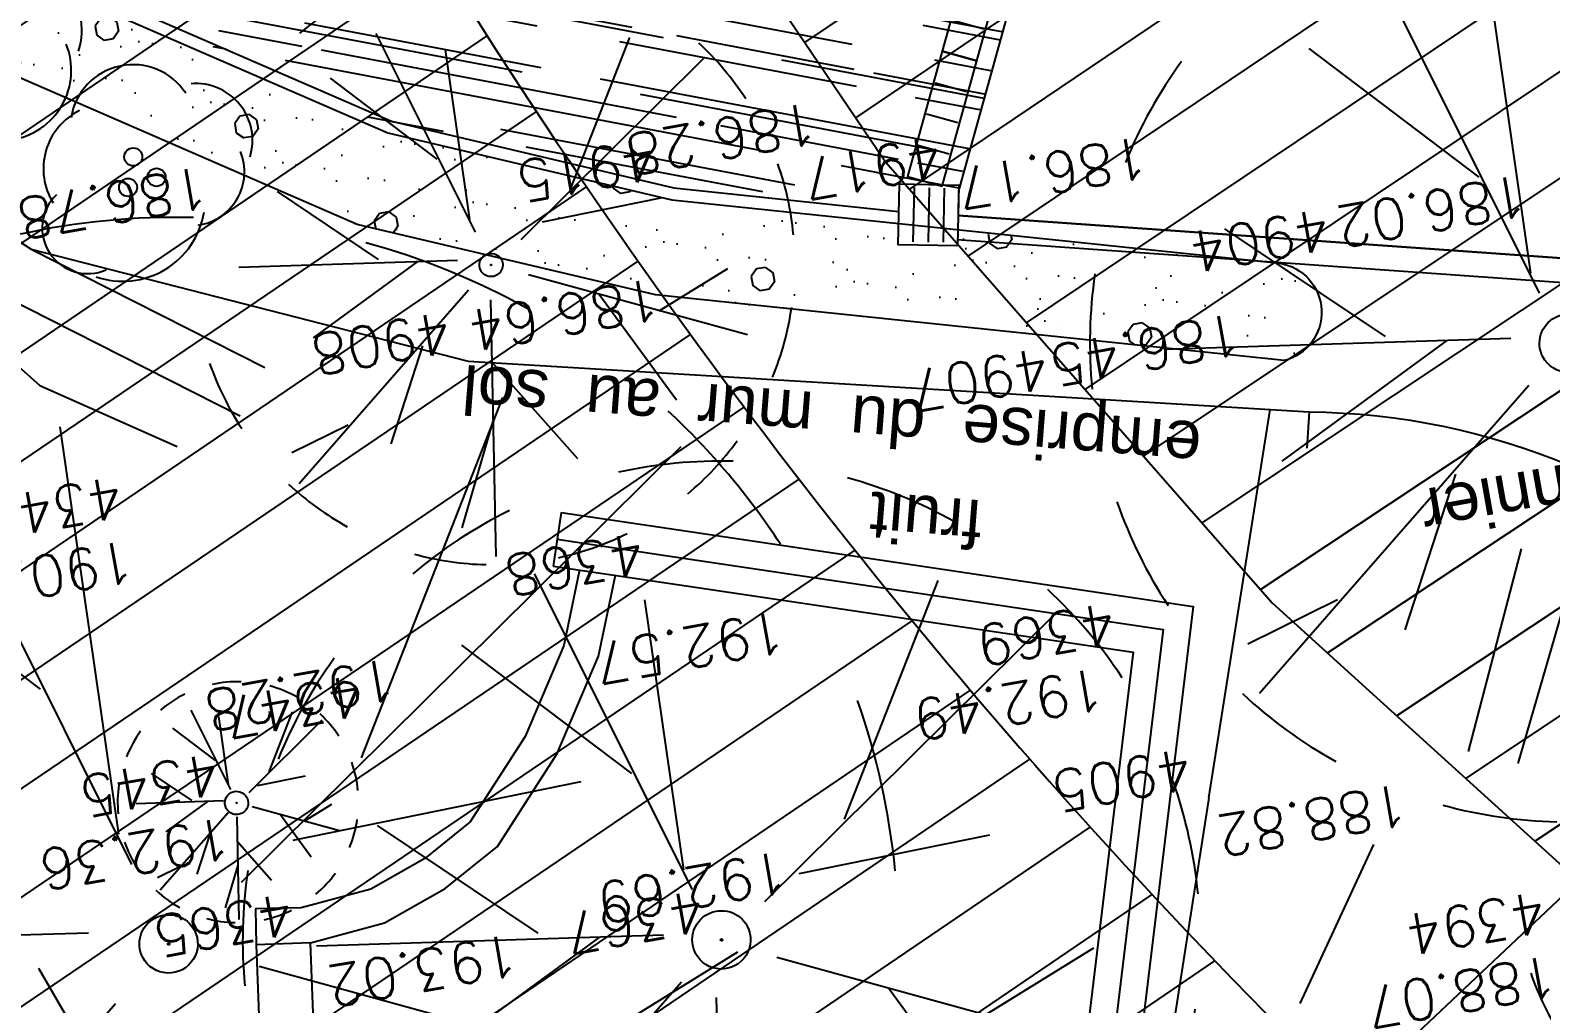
# Model space of a CAD drawing. Extents: x -2313930 to 3286427, y -3858277 to 2572692.
# Drawn here: x 3796 to 5058, y 2319 to 3127 of the extents above; entities that cross this region are included whole.
import ezdxf
from ezdxf.enums import TextEntityAlignment as Align
from ezdxf.lldxf.tags import DXFTag

# ---------------------------------------------------------------- set-up
doc = ezdxf.new("R2010")
doc.units = 0
for name, color, linetype, lineweight in [('_GAZELEC-RESERVATION 2', 132, 'Continuous', 18), ('Fond topo - P', 252, 'Continuous', 50), ('Fond topo - VOI', 252, 'Continuous', 25)]:
    doc.layers.add(name, color=color, linetype=linetype, lineweight=lineweight)
for name, color, linetype in [('Fond topo - ASS', 252, 'Continuous'), ('Fond topo - BAT_TXT', 252, 'Continuous'), ('Fond topo - CLO_MUR', 252, 'Continuous'), ('Fond topo - ESPACE_BOISE', 252, 'Continuous'), ('Fond topo - TAL', 252, 'Continuous'), ('Fond topo - TAL_HAC', 252, 'Continuous'), ('Fond topo - VEG', 252, 'Continuous'), ('Fond topo - VEG_TXT_ESSENCE', 252, 'Continuous'), ('Fond topo - Z_500', 252, 'Continuous'), ('prlm-VRD', 2, 'Continuous'), ('SA - arbuste', 252, 'Continuous'), ('SA - bordure', 252, 'Continuous'), ('SA - béton balayé', 252, 'Continuous'), ('SA - EBC', 252, 'Continuous'), ('SA - enrobé', 252, 'Continuous')]:
    doc.layers.add(name, color=color, linetype=linetype)
for name, color, linetype, plot in [('Fond topo - N', 252, 'Continuous', False), ('Fond topo - NCACHE', 252, 'Continuous', False), ('Fond topo - ZCACHE', 252, 'Continuous', False)]:
    doc.layers.add(name, color=color, linetype=linetype, plot=plot)
doc.styles.add('2000_ARIAL', font='arial.ttf', dxfattribs={"height": 0.400000006})
doc.styles.add('SIMPLEX', font='simplex_.ttf', dxfattribs={"height": 1.25})
tags = doc.linetypes.add('L1', pattern=[1.0000000298023224, 0.6000000238418579, -0.4000000059604645]).pattern_tags.tags
tags[6:7] = [DXFTag(74, 4), DXFTag(75, 0), DXFTag(340, '0'), DXFTag(46, 0.0), DXFTag(50, 0.0), DXFTag(44, 0.0), DXFTag(45, 0.0)]
tags[4:5] = [DXFTag(74, 4), DXFTag(75, 0), DXFTag(340, '0'), DXFTag(46, 0.0), DXFTag(50, 0.0), DXFTag(44, 0.0), DXFTag(45, 0.0)]
tags = doc.linetypes.add('L16', pattern=[0.37500001490116125, 0.300000011920929, -0.07500000298023224]).pattern_tags.tags
tags[6:7] = [DXFTag(74, 4), DXFTag(75, 0), DXFTag(340, '0'), DXFTag(46, 0.0), DXFTag(50, 0.0), DXFTag(44, 0.0), DXFTag(45, 0.0)]
tags[4:5] = [DXFTag(74, 4), DXFTag(75, 0), DXFTag(340, '0'), DXFTag(46, 0.0), DXFTag(50, 0.0), DXFTag(44, 0.0), DXFTag(45, 0.0)]
tags = doc.linetypes.add('L8', pattern=[0.22500000894069674, 0.1500000059604645, -0.07500000298023224]).pattern_tags.tags
tags[6:7] = [DXFTag(74, 4), DXFTag(75, 0), DXFTag(340, '0'), DXFTag(46, 0.0), DXFTag(50, 0.0), DXFTag(44, 0.0), DXFTag(45, 0.0)]
tags[4:5] = [DXFTag(74, 4), DXFTag(75, 0), DXFTag(340, '0'), DXFTag(46, 0.0), DXFTag(50, 0.0), DXFTag(44, 0.0), DXFTag(45, 0.0)]
pattern_1 = [(34.27639858860678, (-277130161.1279894, -473864756.7787022), (-42.238928459823, 61.97477650275113), [])]

# ---------------------------------------------------------------- blocks, each defined once
blk = doc.blocks.new('ASS07')
at = {"ltscale": 2}
for p, q in [((-0.25, -0.45), (-0.25, 0.4500000000000001)), ((0, -0.45), (0, 0.4500000000000001)), ((0.25, -0.45), (0.25, 0.4500000000000001))]:
    blk.add_line(p, q, dxfattribs=at)
at = {"ltscale": 2, "flags": 128}
blk.add_lwpolyline([(0.5, -0.5), (0.5, 0.5), (-0.5, 0.5), (-0.5, -0.5)], close=True, dxfattribs=at)
blk = doc.blocks.new('PTOPO')
at = {"layer": 'Fond topo - NCACHE', "style": 'SIMPLEX'}
blk.add_attdef('MAT', text='', height=0.34, dxfattribs=at).set_placement((0.09999999986030161, -0.09999999962747097), align=Align.TOP_LEFT)
at = {"layer": 'Fond topo - ZCACHE', "style": 'SIMPLEX'}
blk.add_attdef('ALT', (0.09999999986030161, 0.09999999962747097), '', height=0.34, dxfattribs=at)
blk = doc.blocks.new('VEG14')
at = {"ltscale": 2, "flags": 128}
for points in [[(0.5, 0, -1), (-0.5, 0, -1)], [(0.016, 0, -1), (-0.016, 0, -1)]]:
    blk.add_lwpolyline(points, format="xyb", close=True, dxfattribs=at)
blk = doc.blocks.new('VEG12')
at = {"ltscale": 2}
for p, q in [((0.01815258799999997, 0.057406781), (0.100441039, 0.47293725)), ((0.05749608, 0.253444298), (0.145517598, 0.414706841)), ((0.037902722, 0.15845596), (-0.06593155700000003, 0.344147082)), ((-0.158788295, 0.086017079), (-0.245985314, 0.284587218)), ((0.04981112299999996, 0.033821695), (0.391570728, 0.285894318)), ((0.143890955, 0.107467204), (0.230033352, 0.253971609)), ((0.2917471699999999, 0.208620217), (0.392372872, 0.233301274)), ((-0.05229389700000003, 0.02983962500000001), (-0.383643778, 0.204631851)), ((-0.25001839, 0.135126714), (-0.3755999820000001, 0.091127132)), ((0.122915307, -0.02992704099999999), (0.317230371, 0.05540147100000001)), ((0.057557527, -0.01766878999999999), (0.411943876, -0.08413611500000001)), ((-0.05265807700000003, -0.029192154), (-0.412380265, -0.256628677)), ((-0.09359106700000003, -0.049762263), (-0.2956446150000001, -0.04653133200000001)), ((0.184132294, -0.04763066399999999), (0.323120213, -0.192805613)), ((0.01825986499999999, -0.057372749), (0.107637982, -0.4128258760000001)), ((0.02259491799999996, -0.07955337300000001), (0.001649748999999978, -0.36183712)), ((-0.151821475, -0.09483882200000002), (-0.2999525240000001, -0.315936062)), ((0.05371548199999998, -0.188497704), (0.197263789, -0.356749422))]:
    blk.add_line(p, q, dxfattribs=at)
for start, end in [(90, 103.8461539085843), (62.30769199853572, 76.15384597947835), (117.6923078993823, 131.5384619204946), (34.61538499867542, 48.46153799321151), (145.3846149358338, 159.2307690506909), (6.923076979206323, 20.76923090842763), (173.0769230068974, 186.9230769931026), (339.2307689837768, 353.0769230207937), (200.7692310571047, 214.6153850641662), (311.5384620067885, 325.3846150013246), (228.4615380795054, 242.3076921006177), (283.8461540205217, 297.6923080014643), (256.1538460914157, 270)]:
    blk.add_arc((0, 0), 0.496982058, start, end, dxfattribs=at)
blk = doc.blocks.new('VEG14A')
at = {"ltscale": 2, "flags": 128}
for points in [[(0.5, 0, -1), (-0.5, 0, -1)], [(0.016, 0, -1), (-0.016, 0, -1)]]:
    blk.add_lwpolyline(points, format="xyb", close=True, dxfattribs=at)
blk = doc.blocks.new('VEG12A')
at = {"ltscale": 2}
for p, q in [((0.01815258799999997, 0.057406781), (0.100441039, 0.47293725)), ((0.05749608, 0.253444298), (0.145517598, 0.414706841)), ((0.037902722, 0.15845596), (-0.06593155700000003, 0.344147082)), ((-0.158788295, 0.086017079), (-0.245985314, 0.284587218)), ((0.04981112299999996, 0.033821695), (0.391570728, 0.285894318)), ((0.143890955, 0.107467204), (0.230033352, 0.253971609)), ((0.2917471699999999, 0.208620217), (0.392372872, 0.233301274)), ((-0.05229389700000003, 0.02983962500000001), (-0.383643778, 0.204631851)), ((-0.25001839, 0.135126714), (-0.3755999820000001, 0.091127132)), ((0.122915307, -0.02992704099999999), (0.317230371, 0.05540147100000001)), ((0.057557527, -0.01766878999999999), (0.411943876, -0.08413611500000001)), ((-0.05265807700000003, -0.029192154), (-0.412380265, -0.256628677)), ((-0.09359106700000003, -0.049762263), (-0.2956446150000001, -0.04653133200000001)), ((0.184132294, -0.04763066399999999), (0.323120213, -0.192805613)), ((0.01825986499999999, -0.057372749), (0.107637982, -0.4128258760000001)), ((-0.151821475, -0.09483882200000002), (-0.2999525240000001, -0.315936062)), ((0.02259491799999996, -0.07955337300000001), (0.001649748999999978, -0.36183712)), ((0.05371548199999998, -0.188497704), (0.197263789, -0.356749422))]:
    blk.add_line(p, q, dxfattribs=at)
for start, end in [(90, 103.8461539085843), (62.30769199853572, 76.15384597947835), (117.6923078993823, 131.5384619204946), (34.61538499867542, 48.46153799321151), (145.3846149358338, 159.2307690506909), (6.923076979206323, 20.76923090842763), (173.0769230068974, 186.9230769931026), (200.7692310571047, 214.6153850641662), (228.4615380795054, 242.3076921006177), (283.8461540205217, 297.6923080014643), (256.1538460914157, 270)]:
    blk.add_arc((0, 0), 0.496982058, start, end, dxfattribs=at)
blk = doc.blocks.new('A$C1F970F0F')
at = {"layer": 'Fond topo - VEG'}
h = blk.add_hatch(dxfattribs=at)
h.set_pattern_fill('TP146*125', color=256, scale=20.0000003, angle=-10.72360141139323, style=0, pattern_type=2)
h.set_pattern_definition([(190.0656205306617, (9723.865011217798, 14741.65576758174), (-80.98322829873187, -115.938420458084), [7.653668714805024, -192.3463348851949]), (190.0656205306617, (9727.094449965382, 14723.46257951768), (-80.98322829873187, -115.938420458084), [7.653668714805024, -192.3463348851949]), (235.0656205306617, (9716.329145824471, 14740.31809033349), (34.95519020535898, -196.9216375535588), [7.653668714805029, -133.7676900065153]), (235.0656205306617, (9731.477230653072, 14729.73712145306), (34.95519020535898, -196.9216375535588), [7.653668714805029, -133.7676900065153]), (325.0656205306617, (9723.86690608978, 14741.64509261916), (196.9216375535588, 34.95519020535897), [7.65366871480503, -133.7676900065154]), (325.0656205306617, (9713.284042437543, 14726.50768278156), (196.9216375535588, 34.95519020535897), [7.65366871480503, -133.7676900065154]), (280.0656205306616, (9711.946346079854, 14734.04365560993), (115.938420458084, -80.9832282987318), [7.653668714805027, -192.3463348851949]), (280.0656205306616, (9730.139553317651, 14737.2729868866), (115.938420458084, -80.9832282987318), [7.653668714805027, -192.3463348851949]), (190.0656205306617, (9776.048644486367, 14755.90676488784), (-38.74385453074241, -67.8152926639757), [0, -100.0000014999999]), (190.0656205306617, (9785.894230190626, 14745.71059936871), (-38.74385453074241, -67.8152926639757), [0, -100.0000014999999]), (190.0656205306617, (9790.379969267897, 14766.91090921666), (-38.74385453074241, -67.8152926639757), [0, -100.0000014999999]), (190.0656205306617, (9766.093759648, 14796.43671875408), (-38.74385453074241, -67.8152926639757), [0, -100.0000014999999]), (190.0656205306617, (9752.707191492795, 14798.04177309314), (-38.74385453074241, -67.8152926639757), [0, -100.0000014999999]), (190.0656205306617, (9735.58250587077, 14770.61869984811), (-38.74385453074241, -67.8152926639757), [0, -100.0000014999999]), (190.0656205306617, (9741.361700931502, 14760.69603672884), (-38.74385453074241, -67.8152926639757), [0, -100.0000014999999]), (190.0656205306617, (9726.448954533778, 14756.53764197752), (-38.74385453074241, -67.8152926639757), [0, -100.0000014999999]), (190.0656205306617, (9752.541548130255, 14758.96942953157), (-38.74385453074241, -67.8152926639757), [0, -100.0000014999999]), (190.0656205306617, (9747.539348505203, 14780.69556931531), (-44.65150399275127, -68.86394842924214), [0, -110.0000016499999])])
h.paths.add_polyline_path([(3519.757945221638, 3493.094388429207), (3519.757945204309, 3493.094388337701), (3516.076850499543, 3495.815393195217), (3512.725146010657, 3498.933149182107), (3509.745364671743, 3502.40809217381), (3507.175319559125, 3506.196125200694), (3505.047624696889, 3510.249178301111), (3503.389280201152, 3514.515818560309), (3502.221330456257, 3518.941902432926), (3501.558596769021, 3523.471263345277), (3501.409489109782, 3528.046423751927), (3501.77589956002, 3532.60932508403), (3502.653178584882, 3537.102064477069), (3504.030193301664, 3541.467629145776), (3505.889469783822, 3545.650620531793), (3508.207413675349, 3549.597956511942), (3510.954610454918, 3553.259545726209), (3514.096198315122, 3556.588922656113), (3517.592310791794, 3559.543837834847), (3521.398582243209, 3562.086793405771), (3525.466711307941, 3564.185519454109), (3529.745073768407, 3565.81338325661), (3534.179377277858, 3566.949727285034), (3538.713350791291, 3567.580131442525), (3543.289458481511, 3567.696595875583), (3547.849629796027, 3567.297642719111), (3552.335996233906, 3566.388334577573), (3556.691626216797, 3564.980210617484), (3560.861246925776, 3563.091139819458), (3564.791946072639, 3560.745094427573), (3568.433843442916, 3557.971845615441), (3571.740723390665, 3554.806585598563), (3574.670621841465, 3551.289481583897), (3574.670621727083, 3551.289481605559), (3788.444950641866, 3342.177969629219), (4098.545049359801, 3207.356181480076), (4334.284947572279, 3151.74824438996), (4839.10219699384, 3098.948456544999), (4839.10219701117, 3098.948456636505), (4841.878482867033, 3098.41526196993), (4844.611767606599, 3097.693310397119), (4847.289233728962, 3096.785987486664), (4849.898325367351, 3095.697547940728), (4852.426807318124, 3094.433096074899), (4854.862822516327, 3092.998561473708), (4857.194947382415, 3091.400671163016), (4859.412245486566, 3089.646918404287), (4861.504319037023, 3087.745527256357), (4863.461357445851, 3085.7054144679), (4865.274183094133, 3083.536146592145), (4866.934295019593, 3081.247896641969), (4868.433908188446, 3078.851394946099), (4869.765990232845, 3076.357880011335), (4870.924294426949, 3073.779044789), (4871.903388989602, 3071.126982689176), (4872.698682593743, 3068.414130332214), (4873.306445640921, 3065.653209585654), (4873.723828156371, 3062.8571673975), (4873.948872804491, 3060.039115890079), (4873.980524272544, 3057.212269918901), (4873.818634051347, 3054.389885977166), (4873.463961471181, 3051.585199344982), (4872.918169596738, 3048.811362496525), (4872.183817957502, 3046.081383063845), (4871.264350257784, 3043.408063320133), (4870.164078298989, 3040.803939432451), (4868.888161673164, 3038.281223411022), (4867.44258371523, 3035.851745198341), (4865.834123433067, 3033.526897794881), (4864.070323526433, 3031.317583504646), (4862.159455320978, 3029.234162660698), (4860.110479651721, 3027.286405487444), (4857.933005031833, 3025.483445519709), (4855.637242769768, 3023.833738054733), (4853.233958505898, 3022.345019092662), (4850.734422294669, 3021.024269860602), (4848.150355642088, 3019.877683903793), (4845.493876387907, 3018.910638186896), (4842.777441808964, 3018.127667565347), (4320.886205209898, 3072.713255532478), (4073.2118245497, 3131.136380157673), (3743.035964832324, 3274.686478866051)])
at = {"layer": 'SA - béton balayé'}
h = blk.add_hatch(dxfattribs=at)
h.set_pattern_fill('BETON_BALAYE', color=256, scale=49.99999999999999, angle=-10.72360141139323, style=0, pattern_type=2)
h.set_pattern_definition([(349.2763985886067, (-277130161.1279894, -473864756.7787022), (117.3825536141096, 28.65896207176165), [749.9999999999999, -99.99999999999999, 250, -49.99999999999999]), (349.2763985886067, (-277130091.1375459, -473864744.5890418), (-36.75306622226226, 74.64222748057564), [150, -16.5, 299.9999999999999, -37.49999999999999]), (349.2763985886067, (-277130128.6565508, -473864719.6726964), (261.6928111209335, -15.46358973923611), [399.9999999999999, -69.99999999999999, 200, -49.99999999999999])])
edge = h.paths.add_edge_path()
edge.add_line((4573.130290087724, 3163.502218191653), (4572.587388874553, 3138.551197714189))
edge.add_line((4572.587388874553, 3138.551197714189), (4335.959790310385, 3161.627618007976))
edge.add_line((4335.959790310386, 3161.627618007976), (4101.711702543556, 3216.883656783785))
edge.add_line((4101.711702543555, 3216.883656783785), (3794.121073818753, 3350.614405995801))
edge.add_line((3794.121073818752, 3350.614405995801), (3488.001073872328, 3650.057357819608))
edge.add_line((3488.001073872328, 3650.057357819608), (3439.443776489608, 3561.741255544226))
edge.add_line((3439.443776489609, 3561.741255544226), (3263.06660252163, 3715.505841009586))
edge.add_line((3263.06660252163, 3715.505841009587), (3382.031087821121, 3851.965219138008))
edge.add_arc((3273.82032922416, 3950.53184195427), 146.372632037321, 317.6703507273745, 373.4087672985062)
edge.add_line((3416.202902650932, 3984.475180091787), (3274.535089319977, 4543.10055028774))
edge.add_line((3274.535089319977, 4543.100550287741), (4114.862525458211, 4759.238307391579))
edge.add_line((4114.862525458211, 4759.238307391578), (4195.880464718542, 4448.19375310233))
edge.add_arc((5350.090997825002, 4851.219383762675), 1222.551272422988, 199.2481093145573, 237.5753866648528)
edge.add_line((4694.571897263747, 3819.266709212514), (4745.451040933751, 3782.601481191716))
edge.add_line((4745.451040933751, 3782.601481191716), (4573.130290087724, 3163.502218191653))
at = {"layer": 'SA - EBC'}
h = blk.add_hatch(dxfattribs=at)
h.set_pattern_fill('_USER', color=256, scale=74.99999999999999, angle=-325.7236014113932, style=0, pattern_type=0)
h.set_pattern_definition(pattern_1)
edge = h.paths.add_edge_path()
edge.add_line((5801.470568619522, -3162.013069131843), (4083.559282644929, -3271.123614088357))
edge.add_line((4083.559282644929, -3271.123614088356), (4014.481307725509, -3717.332461968055))
edge.add_line((4014.48130772551, -3717.332461968055), (3135.517961824245, -3810.19300101904))
edge.add_line((3135.517961824245, -3810.19300101904), (2274.245008604417, -3693.648081323564))
edge.add_line((2274.245008604417, -3693.648081323564), (1554.636776175834, -3420.099318784944))
edge.add_arc((2508.775769578408, -2315.674454232369), 1459.498372788833, 157.1868533427094, 229.1754823893534, ccw=False)
edge.add_arc((1966.013830892235, -2087.371785851423), 870.6752834691503, 94.3015183869224, 157.1868533106914, ccw=False)
edge.add_line((1900.708697991695, -1219.149067345796), (2859.239020416566, -1223.495634912559))
edge.add_arc((3100.860739749298, 1265.329539486049), 2500.526305395239, 264.4549516394795, 302.9422754293212)
edge.add_arc((4209.331858878893, -445.3369775435177), 462.1229708170858, 302.9422754305585, 376.8336969250394)
edge.add_arc((2214.122706379954, -1049.006753214115), 2546.655714682971, 16.8336969158998, 38.14703645440247)
edge.add_arc((3041.32627014761, -399.2990096244524), 1494.806919462396, 38.14703657403813, 72.97328584086019)
edge.add_line((3479.031970107599, 1029.988031775616), (2182.437305702805, 1414.38613606858))
edge.add_line((2182.437305702805, 1414.38613606858), (1056.590900019184, 1822.819186472099))
edge.add_arc((1766.412018482452, 3779.442320525911), 2081.398594438606, 212.7495497786225, 250.0603089288685, ccw=False)
edge.add_line((15.86575126143373, 2653.472571668582), (-104.0907319930869, 3091.26353710603))
edge.add_line((-104.0907319930869, 3091.26353710603), (-169.6986146466322, 3639.54836895815))
edge.add_line((-169.6986146466322, 3639.548368958149), (-35.58090533515337, 6158.014854826562))
edge.add_arc((-194.3533792400212, 7143.826589584332), 998.5156357593988, 279.1493507374978, 373.962283499627)
edge.add_arc((2392.201579171132, 7786.918955579627), 1666.786287877102, 172.6269749467245, 193.9622835974407, ccw=False)
edge.add_arc((-45.50651600643437, 8102.354993671941), 791.2455775503726, -7.373025019439765, 16.43829965925021)
edge.add_line((713.3969204091394, 8326.263765657093), (486.7428317772967, 9142.81155059313))
edge.add_line((486.7428317772967, 9142.811550593131), (1338.845530021721, 9564.23852196786))
edge.add_line((1338.845530021721, 9564.23852196786), (1632.623584095551, 8945.24637913095))
edge.add_line((1632.623584095551, 8945.246379130947), (1394.029444699765, 8829.874494032001))
edge.add_line((1394.029444699765, 8829.874494032001), (1731.997733793977, 8131.230781666551))
edge.add_arc((1233.216649704336, 7889.945865525577), 554.0766919865823, -19.640967550384175, 25.815335324856676, ccw=False)
edge.add_line((1755.055695752756, 7703.706797235046), (1558.214479468655, 6807.520788570679))
edge.add_line((1558.214479468655, 6807.52078857068), (1570.021725572625, 6609.158708993335))
edge.add_line((1570.021725572625, 6609.158708993335), (1852.913141606868, 5734.125706863067))
edge.add_line((1852.913141606869, 5734.125706863067), (2726.748207475315, 4020.986816292172))
edge.add_line((2726.748207475315, 4020.986816292172), (3802.352916265851, 4004.947770972833))
edge.add_arc((8355.58168857983, 5950.706307988518), 4951.552134169374, 203.138762427905, 230.8301436200186)
edge.add_arc((13583.66465597079, 12367.85935474512), 13228.79229856088, 230.8301435441083, 233.1638398044412)
edge.add_line((5652.622255943647, 1780.153648245416), (4998.697813068342, 1820.441475819727))
edge.add_line((4998.697813068342, 1820.441475819727), (4863.841220233488, 767.0816613875431))
edge.add_line((4863.841220233488, 767.0816613875434), (5595.355488733695, 631.185878681516))
edge.add_line((5595.355488733695, 631.1858786815158), (5852.747939948536, -2020.707044821664))
edge.add_line((5852.747939948536, -2020.707044821665), (5881.394298709887, -2966.563612924887))
edge.add_line((5881.394298709887, -2966.563612924887), (5801.470568619523, -3162.013069131842))
h = blk.add_hatch(dxfattribs=at)
h.set_pattern_fill('_USER', color=256, scale=74.99999999999999, angle=-325.7236014113932, style=0, pattern_type=0)
h.set_pattern_definition(pattern_1)
h.paths.add_polyline_path([(5258.989506963931, 4651.014984356799), (4979.666822061707, 4274.583990936589), (4332.460325507403, 4149.863381154346), (4205.794518420665, 3635.760149207731), (4511.894464099185, 3183.273493731516), (4833.004681518186, 2817.029383936907), (5298.321323071383, 2394.807127551241), (5623.096600573816, 2285.432920207038), (5632.124077353954, 2583.278516646508), (6097.045013464067, 2669.092105601658), (6136.1138070537, 3163.451616814499)])
at = {"layer": 'Fond topo - CLO_MUR', "ltscale": 2, "flags": 128}
for points in [[(3403.882106684236, 3411.899598385219), (3638.32861671519, 3216.666688608407), (3802.474541344576, 3110.733236055617), (4165.402353153525, 3017.702395749285), (4661.953358642932, 2987.696458224711), (4863.585551100348, 2975.512084517411), (4861.775990644893, 2945.566709191189)], [(4780.445842079525, 2655.106629438501), (4831.275205679305, 2977.464557125424)], [(4242.577269466662, 2892.047892147669), (4235.957119107657, 2847.53751560507)], [(4242.577269466662, 2892.047892147669), (4332.587141782542, 2878.660477080029), (4767.320866247303, 2814.001338041135), (4717.072209477205, 2397.401710757061), (4661.865214243709, 1896.040137263823), (4346.966941380736, 1842.544163436926)], [(4257.79034127537, 2844.290200513317), (4244.871425005372, 2781.622048076631), (4212.706696725135, 2705.922990097897), (4167.073721331035, 2635.042223416121), (4129.39202745383, 2604.693015587497), (4084.451423068403, 2579.275343408463), (4026.500948863008, 2563.660973073602), (3988.732853765966, 2563.016379023146), (3989.338573972476, 2532.97939128015)], [(4235.957119107657, 2847.53751560507), (4325.966991440864, 2834.150100628935), (4717.40278707395, 2775.930781246848), (4672.368092046419, 2402.558868014008), (4620.852138360549, 1934.717437869174), (4339.430173866594, 1886.908531281392)], [(4034.305894850449, 2534.694046648771), (4095.918810997473, 2551.295237952461), (4146.297880518548, 2579.788816959297), (4189.671188076554, 2614.722106689671), (4239.316694735757, 2691.83545614666), (4273.650483465361, 2772.639355033913), (4287.509932905487, 2839.869924275342)], [(4041.805924134056, 2338.003650537526), (4034.305894850449, 2534.694046648771), (3989.338573858094, 2532.979391301812), (3996.83860327896, 2336.288995164573), (4041.805924099398, 2338.003650354515)]]:
    blk.add_lwpolyline(points, dxfattribs=at)
at = {"layer": 'Fond topo - CLO_MUR', "linetype": 'L8', "ltscale": 2, "flags": 128}
for points in [[(3375.085925823509, 3377.319546554006), (3611.63195047487, 3180.338288114491), (3780.034951767066, 3071.657482371819), (3975.98775753637, 2972.256559574312)], [(3802.47454125307, 3110.733236072947), (3802.474541436081, 3110.733236038288), (3996.3454284205, 3012.388407714515)], [(4780.445842079525, 2655.106629438501), (4661.865214243709, 1896.040137263823)]]:
    blk.add_lwpolyline(points, dxfattribs=at)
at = {"layer": 'Fond topo - CLO_MUR', "linetype": 'L16', "ltscale": 2, "flags": 128}
blk.add_lwpolyline([(4239.267194241406, 2869.792703885034), (4329.277066522627, 2856.405288634382), (4742.361826660626, 2794.966059643991), (4694.720150805136, 2399.980289614298)], dxfattribs=at)
at = {"layer": 'Fond topo - ESPACE_BOISE', "linetype": 'L1', "ltscale": 2, "flags": 128}
blk.add_lwpolyline([(5801.470568619522, -3162.013069131843), (4083.559282644929, -3271.123614088356), (4014.48130772551, -3717.332461968055), (3135.517961824245, -3810.19300101904), (2274.245008604417, -3693.648081323564), (1554.636776175834, -3420.099318784944, -0.3248648439675891), (1163.447808694293, -1749.787382690587, -0.2814891279475962), (1900.708697991695, -1219.149067345796), (2859.239020416566, -1223.495634912559, 0.1695292870025676), (4460.631470672048, -833.159289007697, 0.3340686001642133), (4651.652558133293, -311.5085830883972, 0.09326601102169153), (4216.884593398947, 524.0158635944096, 0.153138720952933), (3479.031970107599, 1029.988031775616), (2182.437305702805, 1414.38613606858), (1056.590900019184, 1822.819186472099, -0.1642525569996709), (15.86575126143373, 2653.472571668582), (-104.0907319930869, 3091.26353710603), (-169.6986146466322, 3639.548368958149), (-35.58090533515337, 6158.014854826562, 0.4390366150430304), (774.660880078399, 7384.751557306568, -0.09336270405047195), (739.1967976091219, 8000.81547627212, 0.104271961321091), (713.3969204091394, 8326.263765657093), (486.7428317772967, 9142.811550593131), (1338.845530021721, 9564.23852196786), (1632.623584095551, 8945.246379130947), (1394.029444699765, 8829.874494032001), (1731.997733793977, 8131.23078166655, -0.2009829630843761), (1755.055695752756, 7703.706797235046), (1558.214479468655, 6807.52078857068), (1570.021725572625, 6609.158708993335), (1852.913141606869, 5734.125706863067), (2726.748207475315, 4020.986816292172), (3802.352916265851, 4004.947770972833, 0.121417881002313), (5228.074839294609, 2111.882341611708, 0.01018302282179253), (5652.622255943647, 1780.153648245416), (4998.697813068342, 1820.441475819727), (4863.841220233488, 767.0816613875434), (5595.355488733695, 631.1858786815158), (5852.747939948536, -2020.707044821665), (5881.394298709887, -2966.563612924887)], format="xyb", close=True, dxfattribs=at)
blk.add_lwpolyline([(5258.989506963931, 4651.014984356799), (4979.666822061707, 4274.583990936589), (4332.460325507403, 4149.863381154346), (4205.794518420665, 3635.760149207731), (4511.894464099185, 3183.273493731516), (4833.004681518186, 2817.029383936907), (5298.321323071383, 2394.807127551241), (5623.096600573816, 2285.432920207038), (5632.124077353954, 2583.278516646508), (6097.045013464067, 2669.092105601658), (6136.1138070537, 3163.451616814499)], close=True, dxfattribs=at)
at = {"layer": 'Fond topo - TAL', "linetype": 'L8', "ltscale": 2, "flags": 128}
for points in [[(1648.476071099158, 4701.044742868301), (1893.836695455289, 4444.173057774624), (2760.977628470978, 3666.99480532285), (3028.826082149247, 3460.239980397087), (3286.899550296483, 3277.195127444467, 0.171233238763422), (3472.041498058922, 3224.408252583907, -0.137285581872792), (3581.59565091623, 3200.893260052817), (3809.656691272578, 2997.558123048317), (3923.665475203653, 2946.706003644211)], [(4863.585551100348, 2975.512084517411, -0.3975868780723714), (5432.471705285746, 2427.690768590153), (5407.80774051968, 2028.506503851933)]]:
    blk.add_lwpolyline(points, format="xyb", dxfattribs=at)
at = {"layer": 'Fond topo - TAL_HAC', "ltscale": 2}
blk.add_line((3857.035374331589, 2430.45307446684), (3808.643389542663, 2513.363965137052), dxfattribs=at)
at = {"layer": 'Fond topo - TAL_HAC', "ltscale": 2, "flags": 128}
for points in [[(4996.110759544651, 2693.483219990272), (5040.093505845768, 2861.70622434965)], [(4856.082220401528, 2484.322619444121), (4917.462578557925, 2616.36372303284)], [(4938.920358710557, 2446.133105225571), (5128.65351927327, 2624.834049295069)]]:
    blk.add_lwpolyline(points, dxfattribs=at)
at = {"layer": 'Fond topo - VEG', "linetype": 'L8', "ltscale": 2, "flags": 128}
blk.add_lwpolyline([(3519.757945221638, 3493.094388429207, -1.1937706658714), (3574.670621727083, 3551.289481605559), (3788.444950641866, 3342.177969629219), (4098.545049359801, 3207.356181480076), (4334.284947572279, 3151.74824438996), (4839.10219699384, 3098.948456544999, -0.8168456040444498), (4842.777441808964, 3018.127667565347), (4320.886205209898, 3072.713255532478), (4073.2118245497, 3131.136380157673), (3743.035964832324, 3274.686478866051)], format="xyb", close=True, dxfattribs=at)
at = {"layer": 'Fond topo - VOI', "linetype": 'L16', "ltscale": 2, "flags": 128}
blk.add_lwpolyline([(3439.443776489609, 3561.741255544226), (3488.001073872328, 3650.057357819608), (3794.121073818752, 3350.614405995801), (4101.711702543555, 3216.883656783785), (4335.959790310386, 3161.627618007976), (4522.738766709239, 3142.092052524791)], dxfattribs=at)
at = {"layer": 'SA - arbuste'}
for centre in [(3887.183820099689, 3187.317726370854), (3882.84056018442, 3161.957956570353), (3906.4767970568, 3170.343234422383)]:
    blk.add_circle(centre, 7.5, dxfattribs=at)
at = {"layer": 'SA - arbuste', "ltscale": 0.800000011920929}
for centre, radius, start, end in [((3783.169843473203, 3293.17224605224), 61.30748, 342.9842594362051, 94.63470456241697), ((3777.753418994191, 3259.042322416415), 57.97459199999999, 277.8831336682042, 22.28760147896251), ((3887.043948232334, 3211.812134389969), 52.09335999999999, 32.90494451793248, 171.1222226947237), ((3939.051484928513, 3201.097584872623), 47.1596, 342.9842597590838, 94.63470455183064), ((3866.547657180652, 3177.504282823957), 53.97568, 116.3248625983236, 211.8320556568809), ((3934.885004601153, 3174.843797562035), 44.59584, 277.883133562608, 22.28760147896251), ((3849.443549622673, 3128.271314262695), 37.90984, 133.2696686351559, 293.7521365895177), ((3878.482557264189, 3152.507807064757), 68.40896, 251.0377365793105, 350.7437827194919)]:
    blk.add_arc(centre, radius, start, end, dxfattribs=at)
at = {"layer": 'SA - bordure', "elevation": 9.999999999999998e-08, "flags": 128}
for points in [[(4572.587388874553, 3138.551197714189), (5104.899173459099, 3100.991055113996), (5555.777136190662, 2996.712608426972)], [(4571.179680528925, 3118.600800400755), (5101.923751654728, 3081.151276216488), (5457.272049108456, 2998.966801668161)]]:
    blk.add_lwpolyline(points, dxfattribs=at)
at = {"layer": 'SA - enrobé'}
blk.add_lwpolyline([(6198.184139780045, 4315.030256060149), (6064.736897038219, 2750.755663699648), (6058.983013706526, 2750.626414559865), (5759.433549099456, 2750.060019310214), (5735.806186699843, 2750.764163918728), (5509.099509814258, 2762.637130357428), (5555.777136190662, 2996.712608426972), (5104.899173459099, 3100.991055113996), (4572.587388874553, 3138.551197714189), (4572.7933101014, 3159.23374594263), (4745.451040933751, 3782.601481191716)], dxfattribs=at)
at = {"layer": 'Fond topo - ASS', "ltscale": 2, "zscale": 99.99999999999997}
for p, xscale, yscale, rotation in [((4587.648395729472, 3323.047181853859), 107.89, 30, 74.51856058193904), ((4558.849727957911, 3219.071757745581), 107.89, 30, 74.51856058193904), ((4547.636368534347, 3139.094098901367), 49.91385226143739, 49.91385226143739, 178.7535164389303)]:
    blk.add_blockref('ASS07', p, dxfattribs=dict(at, xscale=xscale, yscale=yscale, rotation=rotation))
at = {"layer": 'Fond topo - P', "ltscale": 2}
ref = blk.add_blockref('PTOPO', (4335.959790310386, 3161.627618007976), dxfattribs=dict(at, xscale=99.99999999999994, yscale=99.99999999999994, zscale=99.99999999999994, rotation=190.0656205306617))
ref.add_attrib('MAT', '4915', dxfattribs={"layer": 'Fond topo - N', "color": 0, "ltscale": 2, "height": 33.99999999999999, "rotation": 190.0656204987762, "style": 'SIMPLEX'}).set_placement((4324.365948478486, 3169.725940758335), align=Align.TOP_LEFT)
ref.add_attrib('ALT', '186.28', (4451.989338945014, 3233.052306034183), dxfattribs={"layer": 'Fond topo - Z_500', "color": 0, "ltscale": 2, "height": 33.99999999999999, "rotation": 190.0656204987762, "style": 'SIMPLEX'})
ref = blk.add_blockref('PTOPO', (4573.130290087724, 3163.502218191653), dxfattribs=dict(at, xscale=99.99999999999994, yscale=99.99999999999994, zscale=99.99999999999994, rotation=190.0656205306617))
ref.add_attrib('MAT', '4917', dxfattribs={"layer": 'Fond topo - N', "color": 0, "ltscale": 2, "height": 33.99999999999999, "rotation": 190.0656204987762, "style": 'SIMPLEX'}).set_placement((4561.536448255825, 3171.600540942013), align=Align.TOP_LEFT)
ref.add_attrib('ALT', '186.17', (4726.534860583827, 3204.795246961133), dxfattribs={"layer": 'Fond topo - Z_500', "color": 0, "ltscale": 2, "height": 33.99999999999999, "rotation": 190.0656204987762, "style": 'SIMPLEX'})
ref = blk.add_blockref('PTOPO', (3802.474541344576, 3110.733236055617), dxfattribs=dict(at, xscale=99.99999999999994, yscale=99.99999999999994, zscale=99.99999999999994, rotation=190.0656205306617))
ref.add_attrib('MAT', '4909', dxfattribs={"layer": 'Fond topo - N', "color": 0, "ltscale": 2, "height": 33.99999999999999, "rotation": 190.0656204987762, "style": 'SIMPLEX'}).set_placement((3790.880699512676, 3118.831558805976), align=Align.TOP_LEFT)
ref.add_attrib('ALT', '186.78', (3946.540703306609, 3179.790238016376), dxfattribs={"layer": 'Fond topo - Z_500', "color": 0, "ltscale": 2, "height": 33.99999999999999, "rotation": 190.0656204987762, "style": 'SIMPLEX'})
ref = blk.add_blockref('PTOPO', (4895.162921424389, 3103.139508311775), dxfattribs=dict(at, xscale=99.99999999999994, yscale=99.99999999999994, zscale=99.99999999999994, rotation=190.0656205306617))
ref.add_attrib('MAT', '4904', dxfattribs={"layer": 'Fond topo - N', "color": 0, "ltscale": 2, "height": 33.99999999999999, "rotation": 190.0656204987762, "style": 'SIMPLEX'}).set_placement((4883.569079592489, 3111.237831062134), align=Align.TOP_LEFT)
ref.add_attrib('ALT', '186.02', (5041.632127619967, 3173.009885509108), dxfattribs={"layer": 'Fond topo - Z_500', "color": 0, "ltscale": 2, "height": 33.99999999999999, "rotation": 190.0656204987762, "style": 'SIMPLEX'})
ref = blk.add_blockref('PTOPO', (4165.402353153525, 3017.702395749285), dxfattribs=dict(at, xscale=99.99999999999994, yscale=99.99999999999994, zscale=99.99999999999994, rotation=190.0656205306617))
ref.add_attrib('MAT', '4908', dxfattribs={"layer": 'Fond topo - N', "color": 0, "ltscale": 2, "height": 33.99999999999999, "rotation": 190.0656204987762, "style": 'SIMPLEX'}).set_placement((4153.808511304296, 3025.800718408138), align=Align.TOP_LEFT)
ref.add_attrib('ALT', '186.64', (4321.594792987285, 3087.012420523624), dxfattribs={"layer": 'Fond topo - Z_500', "color": 0, "ltscale": 2, "height": 33.99999999999999, "rotation": 190.0656204987762, "style": 'SIMPLEX'})
ref = blk.add_blockref('PTOPO', (4661.953358642932, 2987.696458224711), dxfattribs=dict(at, xscale=99.99999999999994, yscale=99.99999999999994, zscale=99.99999999999994, rotation=190.0656205306617))
ref.add_attrib('MAT', '4907', dxfattribs={"layer": 'Fond topo - N', "color": 0, "ltscale": 2, "height": 33.99999999999999, "rotation": 190.0656204987762, "style": 'SIMPLEX'}).set_placement((4650.359516811032, 2995.79478097507), align=Align.TOP_LEFT)
ref.add_attrib('ALT', '186.45', (4804.181836671562, 3057.903939592145), dxfattribs={"layer": 'Fond topo - Z_500', "color": 0, "ltscale": 2, "height": 33.99999999999999, "rotation": 190.0656204987762, "style": 'SIMPLEX'})
ref = blk.add_blockref('PTOPO', (3892.782297041567, 2880.849615205403), dxfattribs=dict(at, xscale=99.99999999999994, yscale=99.99999999999994, zscale=99.99999999999994, rotation=190.0656205306617))
ref.add_attrib('MAT', '4348', dxfattribs={"layer": 'Fond topo - N', "color": 0, "ltscale": 2, "height": 33.99999999999999, "rotation": 190.0656204987762, "style": 'SIMPLEX'}).set_placement((3881.18845515768, 2888.947937681244), align=Align.TOP_LEFT)
ref.add_attrib('ALT', '190.67', (3884.683974278211, 2869.255773304873), dxfattribs={"layer": 'Fond topo - Z_500', "color": 0, "ltscale": 2, "height": 33.99999999999999, "rotation": 190.0656204987762, "style": 'SIMPLEX'})
ref = blk.add_blockref('PTOPO', (4325.966991440864, 2834.150100628935), dxfattribs=dict(at, xscale=99.99999999999994, yscale=99.99999999999994, zscale=99.99999999999994, rotation=190.0656205306617))
ref.add_attrib('MAT', '4368', dxfattribs={"layer": 'Fond topo - N', "color": 0, "ltscale": 2, "height": 33.99999999999999, "rotation": 190.0656204987762, "style": 'SIMPLEX'}).set_placement((4314.373149556977, 2842.248423104777), align=Align.TOP_LEFT)
ref.add_attrib('ALT', '192.57', (4425.579059951361, 2810.536302912824), dxfattribs={"layer": 'Fond topo - Z_500', "color": 0, "ltscale": 2, "height": 33.99999999999999, "rotation": 190.0656204987762, "style": 'SIMPLEX'})
ref = blk.add_blockref('PTOPO', (4717.40278707395, 2775.930781246848), dxfattribs=dict(at, xscale=99.99999999999994, yscale=99.99999999999994, zscale=99.99999999999994, rotation=190.0656205306617))
ref.add_attrib('MAT', '4369', dxfattribs={"layer": 'Fond topo - N', "color": 0, "ltscale": 2, "height": 33.99999999999999, "rotation": 190.0656204987762, "style": 'SIMPLEX'}).set_placement((4705.808945224721, 2784.029103905701), align=Align.TOP_LEFT)
ref.add_attrib('ALT', '192.49', (4690.347243141638, 2763.214606534508), dxfattribs={"layer": 'Fond topo - Z_500', "color": 0, "ltscale": 2, "height": 33.99999999999999, "rotation": 190.0656204987762, "style": 'SIMPLEX'})
ref = blk.add_blockref('PTOPO', (4092.636267209536, 2716.050298266725), dxfattribs=dict(at, xscale=99.99999999999994, yscale=99.99999999999994, zscale=99.99999999999994, rotation=190.0656205306617))
ref.add_attrib('MAT', '4347', dxfattribs={"layer": 'Fond topo - N', "color": 0, "ltscale": 2, "height": 33.99999999999999, "rotation": 190.0656204987762, "style": 'SIMPLEX'}).set_placement((4081.042425400512, 2724.148621012751), align=Align.TOP_LEFT)
ref.add_attrib('ALT', '192.28', (4102.343904953407, 2771.377790983991), dxfattribs={"layer": 'Fond topo - Z_500', "color": 0, "ltscale": 2, "height": 33.99999999999999, "rotation": 190.0656204987762, "style": 'SIMPLEX'})
ref = blk.add_blockref('PTOPO', (3973.229963875944, 2650.957424799547), dxfattribs=dict(at, xscale=99.99999999999994, yscale=99.99999999999994, zscale=99.99999999999994, rotation=190.0656205306617))
ref.add_attrib('MAT', '4345', dxfattribs={"layer": 'Fond topo - N', "color": 0, "ltscale": 2, "height": 33.99999999999999, "rotation": 190.0656204987762, "style": 'SIMPLEX'}).set_placement((3961.636121935209, 2659.05574747573), align=Align.TOP_LEFT)
ref.add_attrib('ALT', '192.36', (3965.131641135464, 2639.363582894686), dxfattribs={"layer": 'Fond topo - Z_500', "color": 0, "ltscale": 2, "height": 33.99999999999999, "rotation": 190.0656204987762, "style": 'SIMPLEX'})
ref = blk.add_blockref('PTOPO', (4780.445842079525, 2655.106629438501), dxfattribs=dict(at, xscale=99.99999999999994, yscale=99.99999999999994, zscale=99.99999999999994, rotation=190.0656205306617))
ref.add_attrib('MAT', '4905', dxfattribs={"layer": 'Fond topo - N', "color": 0, "ltscale": 2, "height": 33.99999999999999, "rotation": 190.0656204987762, "style": 'SIMPLEX'}).set_placement((4768.852000230297, 2663.204952097355), align=Align.TOP_LEFT)
ref.add_attrib('ALT', '188.82', (4942.43662945056, 2667.247646808706), dxfattribs={"layer": 'Fond topo - Z_500', "color": 0, "ltscale": 2, "height": 33.99999999999999, "rotation": 190.0656204987762, "style": 'SIMPLEX'})
ref = blk.add_blockref('PTOPO', (4375.609812473452, 2537.135397827272), dxfattribs=dict(at, xscale=99.99999999999994, yscale=99.99999999999994, zscale=99.99999999999994, rotation=190.0656205306617))
ref.add_attrib('MAT', '4367', dxfattribs={"layer": 'Fond topo - N', "color": 0, "ltscale": 2, "height": 33.99999999999999, "rotation": 190.0656204987762, "style": 'SIMPLEX'}).set_placement((4364.015970664429, 2545.233720573298), align=Align.TOP_LEFT)
ref.add_attrib('ALT', '192.69', (4427.637266225584, 2611.320040867542), dxfattribs={"layer": 'Fond topo - Z_500', "color": 0, "ltscale": 2, "height": 33.99999999999999, "rotation": 190.0656204987762, "style": 'SIMPLEX'})
ref = blk.add_blockref('PTOPO', (4034.305894850449, 2534.694046648771), dxfattribs=dict(at, xscale=99.99999999999994, yscale=99.99999999999994, zscale=99.99999999999994, rotation=190.0656205306617))
ref.add_attrib('MAT', '4365', dxfattribs={"layer": 'Fond topo - N', "color": 0, "ltscale": 2, "height": 33.99999999999999, "rotation": 190.0656204987762, "style": 'SIMPLEX'}).set_placement((4022.712053018549, 2542.79236939913), align=Align.TOP_LEFT)
ref.add_attrib('ALT', '193.02', (4203.756338834735, 2542.419792396544), dxfattribs={"layer": 'Fond topo - Z_500', "color": 0, "ltscale": 2, "height": 33.99999999999999, "rotation": 190.0656204987762, "style": 'SIMPLEX'})
ref = blk.add_blockref('PTOPO', (5074.465033712771, 2536.368361119424), dxfattribs=dict(at, xscale=99.99999999999994, yscale=99.99999999999994, zscale=99.99999999999994, rotation=190.0656205306617))
ref.add_attrib('MAT', '4394', dxfattribs={"layer": 'Fond topo - N', "color": 0, "ltscale": 2, "height": 33.99999999999999, "rotation": 190.0656204987762, "style": 'SIMPLEX'}).set_placement((5062.871191880871, 2544.466683869783), align=Align.TOP_LEFT)
ref.add_attrib('ALT', '188.07', (5066.366710966744, 2524.774519310401), dxfattribs={"layer": 'Fond topo - Z_500', "color": 0, "ltscale": 2, "height": 33.99999999999999, "rotation": 190.0656204987762, "style": 'SIMPLEX'})
at = {"layer": 'Fond topo - VEG', "ltscale": 2, "zscale": 99.99999999999997}
for name, p, xscale, yscale, rotation in [('VEG12', (5079.17621342589, 3032.599510723959), 799.9999999999998, 799.9999999999998, 192.432705982593), ('VEG12A', (4186.501492622581, 3098.713817505098), 503.1999999999997, 503.1999999999997, 192.432705982593), ('VEG12', (3922.439547941292, 2536.923364073975), 1207.68, 1207.68, 192.432705982593), ('VEG14A', (4184.302067091727, 3097.552144062597), 19.38, 19.38, 207.8417380991697), ('VEG14', (5079.17621342589, 3032.599510723959), 48.44799999999999, 48.44799999999999, 207.8417380991697), ('VEG12', (4375.609812473452, 2537.135397827272), 799.9999999999998, 799.9999999999998, 192.432705982593), ('VEG12A', (5283.564647283866, 2592.226146304812), 503.1999999999997, 503.1999999999997, 192.432705982593), ('VEG12', (3974.219408241384, 2651.48002075534), 201.2799999999999, 201.2799999999999, 192.432705982593), ('VEG14', (3972.955778449186, 2650.812607744783), 19.38, 19.38, 207.8417380991697), ('VEG14', (3916.502881471382, 2533.787786875127), 48.44799999999999, 48.44799999999999, 207.8417380991697), ('VEG14', (4375.609812473452, 2537.135397827272), 48.44799999999999, 48.44799999999999, 207.8417380991697)]:
    blk.add_blockref(name, p, dxfattribs=dict(at, xscale=xscale, yscale=yscale, rotation=rotation))
at = {"layer": 'Fond topo - BAT_TXT', "style": '2000_ARIAL'}
for s, p in [('emprise  du  mur  au  sol', (4775.173689989985, 2966.818952126342)), ('fruit', (4593.268150080743, 2902.002649700647))]:
    blk.add_text(s, height=39.99999999999999, rotation=175.5318487500992, dxfattribs=at).set_placement(p)
at = {"layer": 'Fond topo - VEG_TXT_ESSENCE', "style": '2000_ARIAL'}
blk.add_text('Marronnier', height=39.99999999999999, rotation=190.0656205035111, dxfattribs=at).set_placement((5219.683395978622, 2957.736059117061))

msp = doc.modelspace()

# ---------------------------------------------------------------- linework, layer by layer
at = {"layer": '_GAZELEC-RESERVATION 2'}
msp.add_circle((486248.4803309143, -227485.9628347494), 2800178.148749841, dxfattribs=at)

# ---------------------------------------------------------------- block references
at = {"layer": 'prlm-VRD'}
msp.add_blockref('A$C1F970F0F', (-5.729869075061288, -165.0016201740946), dxfattribs=at)

doc.saveas('drawing.dxf')
